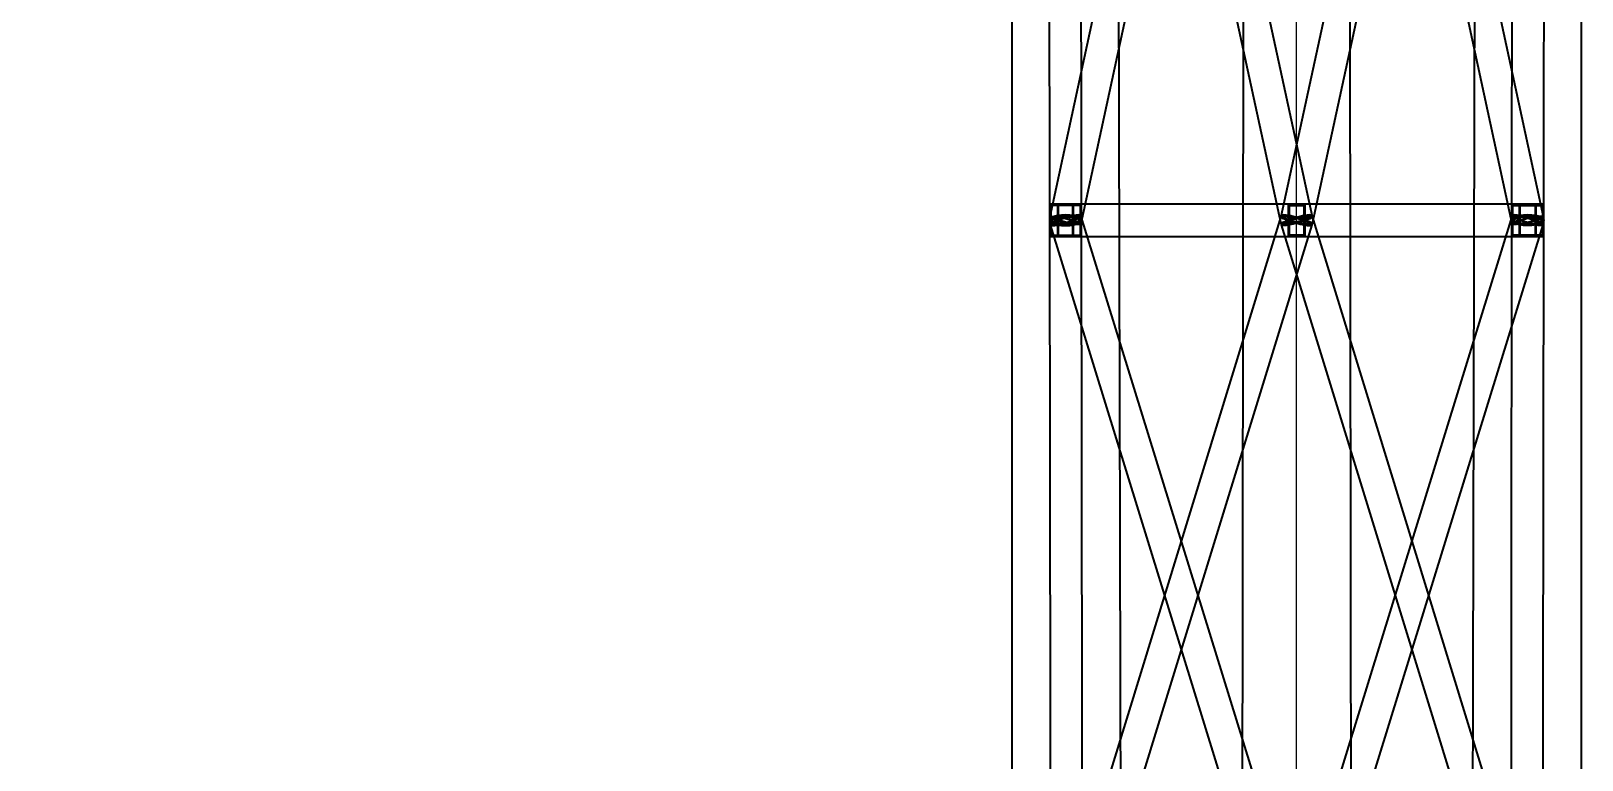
# Model space of a CAD drawing. Header units: millimetres. Extents: x -123812 to 252100, y -3000 to 639000.
# Drawn here: x -11827 to 2666, y 571956 to 578769 of the extents above; entities that cross this region are included whole.
import ezdxf

# ---------------------------------------------------------------- set-up
doc = ezdxf.new("R2010")
doc.units = ezdxf.units.MM
for name, color, linetype, lineweight in [('D-BMK-AXIS', 7, 'Continuous', 13), ('D-STR-ANTN', 7, 'Continuous', 25), ('D-STR-DIM', 7, 'Continuous', 13)]:
    doc.layers.add(name, color=color, linetype=linetype, lineweight=lineweight)
doc.styles.add('OpenSansCondensed-Light', font='OpenSansCondensed-Light.ttf')
doc.styles.add('TOWER_UNICODE', font='Arial Unicode.ttf')
doc.dimstyles.new('EZDXF', dxfattribs={"dimtxt": 0.25, "dimasz": 0.175, "dimexe": 0.375, "dimexo": 0.125, "dimgap": 0.1, "dimtad": 1, "dimlfac": 100, "dimzin": 12, "dimdsep": 46, "dimtxsty": 'OpenSansCondensed-Light', "dimblk": 'ARCHTICK', "dimcen": 2.5, "dimazin": 3, "dimtfac": 0.5, "dimtmove": 2, "dimatfit": 3})

# ---------------------------------------------------------------- blocks, each defined once
blk = doc.blocks.new('_ARCHTICK')
at = {"color": 0, "linetype": 'BYBLOCK', "const_width": 0.15}
blk.add_lwpolyline([(-0.5, -0.5), (0.5, 0.5)], dxfattribs=at)

msp = doc.modelspace()

# ---------------------------------------------------------------- linework, layer by layer
at = {"layer": 'D-BMK-AXIS'}
msp.add_line((0, -3000), (0, 639000), dxfattribs=at)
at = {"layer": 'D-STR-ANTN'}
for points in [[(-2666.3, 507000), (-1490.7, 507000), (-1758.4, 620000), (-2658.4, 620000)], [(-2666.3, 507000), (-1490.7, 507000), (-1758.4, 620000), (-2658.4, 620000)], [(-587.8, 507000), (587.8, 507000), (450, 620000), (-450, 620000)], [(-587.8, 507000), (587.8, 507000), (450, 620000), (-450, 620000)], [(1490.7, 507000), (2666.3, 507000), (2658.4, 620000), (1758.4, 620000)], [(1490.7, 507000), (2666.3, 507000), (2658.4, 620000), (1758.4, 620000)], [(-2308.9, 576850), (-2008.9, 576850), (-2008.9, 577150), (-2308.9, 577150)], [(-2020.9, 577138), (-2296.9, 577138), (-2296.9, 576862), (-2020.9, 576862)], [(-2233.9, 576850), (75, 576850), (75, 577150), (-2233.9, 577150)], [(-2083.9, 577150), (-2233.9, 577150), (-2233.9, 576850), (-2083.9, 576850)], [(-2233.9, 576850), (75, 576850), (75, 577150), (-2233.9, 577150)], [(-2083.9, 577150), (-2233.9, 577150), (-2233.9, 576850), (-2083.9, 576850)], [(-2089.9, 577138), (-2227.9, 577138), (-2227.9, 576862), (-2089.9, 576862)], [(-2089.9, 577138), (-2227.9, 577138), (-2227.9, 576862), (-2089.9, 576862)], [(75, 577150), (-75, 577150), (-75, 576850), (75, 576850)], [(75, 577150), (-75, 577150), (-75, 576850), (75, 576850)], [(-75, 576850), (2233.9, 576850), (2233.9, 577150), (-75, 577150)], [(-75, 577150), (75, 577150), (75, 576850), (-75, 576850)], [(-75, 576850), (2233.9, 576850), (2233.9, 577150), (-75, 577150)], [(-75, 577150), (75, 577150), (75, 576850), (-75, 576850)], [(69, 577138), (-69, 577138), (-69, 576862), (69, 576862)], [(69, 577138), (-69, 577138), (-69, 576862), (69, 576862)], [(-69, 577138), (69, 577138), (69, 576862), (-69, 576862)], [(-69, 577138), (69, 577138), (69, 576862), (-69, 576862)], [(2008.9, 576850), (2308.9, 576850), (2308.9, 577150), (2008.9, 577150)], [(2020.9, 577138), (2296.9, 577138), (2296.9, 576862), (2020.9, 576862)], [(2083.9, 577150), (2233.9, 577150), (2233.9, 576850), (2083.9, 576850)], [(2083.9, 577150), (2233.9, 577150), (2233.9, 576850), (2083.9, 576850)], [(2089.9, 577138), (2227.9, 577138), (2227.9, 576862), (2089.9, 576862)], [(2089.9, 577138), (2227.9, 577138), (2227.9, 576862), (2089.9, 576862)], [(-2308.9, 577000), (-2303.9, 576987), (-2289.1, 576974.9), (-2265.3, 576964.5), (-2234.3, 576956.5), (-2198.2, 576951.5), (-2159.4, 576949.8), (-2120.6, 576951.5), (-2084.3, 576956.5), (-2053.2, 576964.5), (-2029.3, 576974.9), (-2014.2, 576987), (-2008.9, 577000), (-2013.9, 577013), (-2028.8, 577025.1), (-2052.5, 577035.5), (-2083.5, 577043.5), (-2119.7, 577048.5), (-2158.5, 577050.2), (-2197.3, 577048.5), (-2233.5, 577043.5), (-2264.7, 577035.5), (-2288.6, 577025.1), (-2303.7, 577013)], [(-2158.9, 576963.6), (-2197.8, 576964.8), (-2233.9, 576968.4), (-2265, 576974.2), (-2288.8, 576981.7), (-2303.8, 576990.4), (-2308.9, 576999.8), (-2303.8, 577009.3), (-2288.8, 577018), (-2265, 577025.6), (-2233.9, 577031.4), (-2197.8, 577035.1), (-2158.9, 577036.4), (-2120.1, 577035.2), (-2083.9, 577031.6), (-2052.9, 577025.8), (-2029, 577018.3), (-2014, 577009.6), (-2008.9, 577000.2), (-2014, 576990.7), (-2029, 576982), (-2052.9, 576974.4), (-2083.9, 576968.6), (-2120.1, 576964.9)], [(-2158.9, 576981.3), (-2196.9, 576990), (-2232.3, 576999.3), (-2262.6, 577008.8), (-2286, 577017.6), (-2300.6, 577025.3), (-2305.6, 577031.2), (-2300.6, 577035), (-2286, 577036.4), (-2262.6, 577035.3), (-2232.3, 577031.8), (-2196.9, 577026.2), (-2158.9, 577018.7), (-2121, 577010), (-2085.6, 577000.7), (-2055.2, 576991.2), (-2031.9, 576982.4), (-2017.3, 576974.7), (-2012.3, 576968.8), (-2017.3, 576965), (-2031.9, 576963.6), (-2055.2, 576964.7), (-2085.6, 576968.2), (-2121, 576973.8)], [(-2233.5, 577000), (-2262.7, 576987), (-2284.8, 576974.9), (-2298.4, 576964.5), (-2302.4, 576956.5), (-2296.7, 576951.5), (-2281.6, 576949.8), (-2258.1, 576951.5), (-2227.8, 576956.5), (-2192.9, 576964.5), (-2155.7, 576974.9), (-2118.6, 576987), (-2084.4, 577000), (-2055.2, 577013), (-2033, 577025.1), (-2019.5, 577035.5), (-2015.4, 577043.5), (-2021.2, 577048.5), (-2036.3, 577050.2), (-2059.8, 577048.5), (-2090, 577043.5), (-2125, 577035.5), (-2162.2, 577025.1), (-2199.2, 577013)], [(-2286.9, 577000), (-2282.7, 576988.9), (-2270, 576978.6), (-2249.7, 576969.7), (-2223.3, 576962.9), (-2192.4, 576958.6), (-2159.3, 576957.1), (-2126.2, 576958.6), (-2095.3, 576962.9), (-2068.7, 576969.7), (-2048.3, 576978.6), (-2035.4, 576988.9), (-2030.9, 577000), (-2035.2, 577011.1), (-2047.9, 577021.4), (-2068.1, 577030.3), (-2094.6, 577037.1), (-2125.4, 577041.4), (-2158.5, 577042.9), (-2191.7, 577041.4), (-2222.6, 577037.1), (-2249.2, 577030.3), (-2269.6, 577021.4), (-2282.5, 577011.1)], [(-2158.9, 576969), (-2192.1, 576970), (-2222.9, 576973), (-2249.4, 576978), (-2269.8, 576984.4), (-2282.6, 576991.8), (-2286.9, 576999.9), (-2282.6, 577007.9), (-2269.8, 577015.4), (-2249.4, 577021.9), (-2222.9, 577026.8), (-2192.1, 577029.9), (-2158.9, 577031), (-2125.8, 577030), (-2094.9, 577027), (-2068.4, 577022), (-2048.1, 577015.6), (-2035.3, 577008.2), (-2030.9, 577000.1), (-2035.3, 576992.1), (-2048.1, 576984.6), (-2068.4, 576978.1), (-2094.9, 576973.2), (-2125.8, 576970.1)], [(-2158.9, 576984), (-2191.3, 576991.4), (-2221.5, 576999.4), (-2247.4, 577007.5), (-2267.3, 577015), (-2279.8, 577021.6), (-2284.1, 577026.6), (-2279.8, 577029.8), (-2267.3, 577031), (-2247.4, 577030.1), (-2221.5, 577027.2), (-2191.3, 577022.3), (-2158.9, 577016), (-2126.5, 577008.6), (-2096.4, 577000.6), (-2070.4, 576992.5), (-2050.5, 576985), (-2038, 576978.4), (-2033.8, 576973.4), (-2038, 576970.2), (-2050.5, 576969), (-2070.4, 576969.9), (-2096.4, 576972.8), (-2126.5, 576977.7)], [(-2222.6, 577000), (-2247.5, 576988.9), (-2266.4, 576978.6), (-2277.9, 576969.7), (-2281.4, 576962.9), (-2276.5, 576958.6), (-2263.6, 576957.1), (-2243.5, 576958.6), (-2217.7, 576962.9), (-2187.9, 576969.7), (-2156.1, 576978.6), (-2124.5, 576988.9), (-2095.3, 577000), (-2070.4, 577011.1), (-2051.5, 577021.4), (-2039.9, 577030.3), (-2036.5, 577037.1), (-2041.4, 577041.4), (-2054.3, 577042.9), (-2074.3, 577041.4), (-2100.1, 577037.1), (-2129.9, 577030.3), (-2161.7, 577021.4), (-2193.3, 577011.1)], [(0, 576981.5), (-38, 576974.1), (-73.3, 576968.3), (-103.7, 576964.8), (-127, 576963.6), (-141.6, 576964.9), (-146.6, 576968.7), (-141.6, 576974.5), (-127, 576982.1), (-103.7, 576990.9), (-73.3, 577000.3), (-38, 577009.7), (0, 577018.5), (38, 577025.9), (73.3, 577031.7), (103.7, 577035.2), (127, 577036.4), (141.6, 577035.1), (146.6, 577031.3), (141.6, 577025.5), (127, 577017.9), (103.7, 577009.1), (73.3, 576999.7), (38, 576990.3)], [(0, 577018.5), (-38, 577025.9), (-73.3, 577031.7), (-103.7, 577035.2), (-127, 577036.4), (-141.6, 577035.1), (-146.6, 577031.3), (-141.6, 577025.5), (-127, 577017.9), (-103.7, 577009.1), (-73.3, 576999.7), (-38, 576990.3), (0, 576981.5), (38, 576974.1), (73.3, 576968.3), (103.7, 576964.8), (127, 576963.6), (141.6, 576964.9), (146.6, 576968.7), (141.6, 576974.5), (127, 576982.1), (103.7, 576990.9), (73.3, 577000.3), (38, 577009.7)], [(-75.4, 577000), (-41.2, 576987), (-4.2, 576974.9), (33.1, 576964.5), (68.1, 576956.5), (98.5, 576951.5), (122.2, 576949.8), (137.5, 576951.5), (143.5, 576956.5), (139.7, 576964.5), (126.4, 576974.9), (104.5, 576987), (75.4, 577000), (41.2, 577013), (4.2, 577025.1), (-33.1, 577035.5), (-68.1, 577043.5), (-98.5, 577048.5), (-122.2, 577050.2), (-137.5, 577048.5), (-143.5, 577043.5), (-139.7, 577035.5), (-126.4, 577025.1), (-104.5, 577013)], [(75.4, 577000), (41.2, 576987), (4.2, 576974.9), (-33.1, 576964.5), (-68.1, 576956.5), (-98.5, 576951.5), (-122.2, 576949.8), (-137.5, 576951.5), (-143.5, 576956.5), (-139.7, 576964.5), (-126.4, 576974.9), (-104.5, 576987), (-75.4, 577000), (-41.2, 577013), (-4.2, 577025.1), (33.1, 577035.5), (68.1, 577043.5), (98.5, 577048.5), (122.2, 577050.2), (137.5, 577048.5), (143.5, 577043.5), (139.7, 577035.5), (126.4, 577025.1), (104.5, 577013)], [(0, 576984.3), (-32.4, 576977.9), (-62.6, 576973), (-88.5, 576970), (-108.4, 576969), (-120.9, 576970.1), (-125.1, 576973.3), (-120.9, 576978.2), (-108.4, 576984.7), (-88.5, 576992.2), (-62.6, 577000.3), (-32.4, 577008.3), (0, 577015.7), (32.4, 577022.1), (62.6, 577027), (88.5, 577030), (108.4, 577031), (120.9, 577029.9), (125.1, 577026.7), (120.9, 577021.8), (108.4, 577015.3), (88.5, 577007.8), (62.6, 576999.7), (32.4, 576991.7)], [(0, 577015.7), (-32.4, 577022.1), (-62.6, 577027), (-88.5, 577030), (-108.4, 577031), (-120.9, 577029.9), (-125.1, 577026.7), (-120.9, 577021.8), (-108.4, 577015.3), (-88.5, 577007.8), (-62.6, 576999.7), (-32.4, 576991.7), (0, 576984.3), (32.4, 576977.9), (62.6, 576973), (88.5, 576970), (108.4, 576969), (120.9, 576970.1), (125.1, 576973.3), (120.9, 576978.2), (108.4, 576984.7), (88.5, 576992.2), (62.6, 577000.3), (32.4, 577008.3)], [(-64.4, 577000), (-35.2, 576988.9), (-3.6, 576978.6), (28.2, 576969.7), (58.1, 576962.9), (84, 576958.6), (104.3, 576957.1), (117.4, 576958.6), (122.5, 576962.9), (119.2, 576969.7), (107.9, 576978.6), (89.1, 576988.9), (64.4, 577000), (35.2, 577011.1), (3.6, 577021.4), (-28.2, 577030.3), (-58.1, 577037.1), (-84, 577041.4), (-104.3, 577042.9), (-117.4, 577041.4), (-122.5, 577037.1), (-119.2, 577030.3), (-107.9, 577021.4), (-89.1, 577011.1)], [(64.4, 577000), (35.2, 576988.9), (3.6, 576978.6), (-28.2, 576969.7), (-58.1, 576962.9), (-84, 576958.6), (-104.3, 576957.1), (-117.4, 576958.6), (-122.5, 576962.9), (-119.2, 576969.7), (-107.9, 576978.6), (-89.1, 576988.9), (-64.4, 577000), (-35.2, 577011.1), (-3.6, 577021.4), (28.2, 577030.3), (58.1, 577037.1), (84, 577041.4), (104.3, 577042.9), (117.4, 577041.4), (122.5, 577037.1), (119.2, 577030.3), (107.9, 577021.4), (89.1, 577011.1)], [(2308.9, 577000), (2303.9, 576987), (2289.1, 576974.9), (2265.3, 576964.5), (2234.3, 576956.5), (2198.2, 576951.5), (2159.4, 576949.8), (2120.6, 576951.5), (2084.3, 576956.5), (2053.2, 576964.5), (2029.3, 576974.9), (2014.2, 576987), (2008.9, 577000), (2013.9, 577013), (2028.8, 577025.1), (2052.5, 577035.5), (2083.5, 577043.5), (2119.7, 577048.5), (2158.5, 577050.2), (2197.3, 577048.5), (2233.5, 577043.5), (2264.7, 577035.5), (2288.6, 577025.1), (2303.7, 577013)], [(2158.9, 577036.4), (2120.1, 577035.2), (2083.9, 577031.6), (2052.9, 577025.8), (2029, 577018.3), (2014, 577009.6), (2008.9, 577000.2), (2014, 576990.7), (2029, 576982), (2052.9, 576974.4), (2083.9, 576968.6), (2120.1, 576964.9), (2158.9, 576963.6), (2197.8, 576964.8), (2233.9, 576968.4), (2265, 576974.2), (2288.8, 576981.7), (2303.8, 576990.4), (2308.9, 576999.8), (2303.8, 577009.3), (2288.8, 577018), (2265, 577025.6), (2233.9, 577031.4), (2197.8, 577035.1)], [(2158.9, 577018.7), (2121, 577010), (2085.6, 577000.7), (2055.2, 576991.2), (2031.9, 576982.4), (2017.3, 576974.7), (2012.3, 576968.8), (2017.3, 576965), (2031.9, 576963.6), (2055.2, 576964.7), (2085.6, 576968.2), (2121, 576973.8), (2158.9, 576981.3), (2196.9, 576990), (2232.3, 576999.3), (2262.6, 577008.8), (2286, 577017.6), (2300.6, 577025.3), (2305.6, 577031.2), (2300.6, 577035), (2286, 577036.4), (2262.6, 577035.3), (2232.3, 577031.8), (2196.9, 577026.2)], [(2233.5, 577000), (2262.7, 576987), (2284.8, 576974.9), (2298.4, 576964.5), (2302.4, 576956.5), (2296.7, 576951.5), (2281.6, 576949.8), (2258.1, 576951.5), (2227.8, 576956.5), (2192.9, 576964.5), (2155.7, 576974.9), (2118.6, 576987), (2084.4, 577000), (2055.2, 577013), (2033, 577025.1), (2019.5, 577035.5), (2015.4, 577043.5), (2021.2, 577048.5), (2036.3, 577050.2), (2059.8, 577048.5), (2090, 577043.5), (2125, 577035.5), (2162.2, 577025.1), (2199.2, 577013)], [(2286.9, 577000), (2282.7, 576988.9), (2270, 576978.6), (2249.7, 576969.7), (2223.3, 576962.9), (2192.4, 576958.6), (2159.3, 576957.1), (2126.2, 576958.6), (2095.3, 576962.9), (2068.7, 576969.7), (2048.3, 576978.6), (2035.4, 576988.9), (2030.9, 577000), (2035.2, 577011.1), (2047.9, 577021.4), (2068.1, 577030.3), (2094.6, 577037.1), (2125.4, 577041.4), (2158.5, 577042.9), (2191.7, 577041.4), (2222.6, 577037.1), (2249.2, 577030.3), (2269.6, 577021.4), (2282.5, 577011.1)], [(2158.9, 577031), (2125.8, 577030), (2094.9, 577027), (2068.4, 577022), (2048.1, 577015.6), (2035.3, 577008.2), (2030.9, 577000.1), (2035.3, 576992.1), (2048.1, 576984.6), (2068.4, 576978.1), (2094.9, 576973.2), (2125.8, 576970.1), (2158.9, 576969), (2192.1, 576970), (2222.9, 576973), (2249.4, 576978), (2269.8, 576984.4), (2282.6, 576991.8), (2286.9, 576999.9), (2282.6, 577007.9), (2269.8, 577015.4), (2249.4, 577021.9), (2222.9, 577026.8), (2192.1, 577029.9)], [(2158.9, 577016), (2126.5, 577008.6), (2096.4, 577000.6), (2070.4, 576992.5), (2050.5, 576985), (2038, 576978.4), (2033.8, 576973.4), (2038, 576970.2), (2050.5, 576969), (2070.4, 576969.9), (2096.4, 576972.8), (2126.5, 576977.7), (2158.9, 576984), (2191.3, 576991.4), (2221.5, 576999.4), (2247.4, 577007.5), (2267.3, 577015), (2279.8, 577021.6), (2284.1, 577026.6), (2279.8, 577029.8), (2267.3, 577031), (2247.4, 577030.1), (2221.5, 577027.2), (2191.3, 577022.3)], [(2222.6, 577000), (2247.5, 576988.9), (2266.4, 576978.6), (2277.9, 576969.7), (2281.4, 576962.9), (2276.5, 576958.6), (2263.6, 576957.1), (2243.5, 576958.6), (2217.7, 576962.9), (2187.9, 576969.7), (2156.1, 576978.6), (2124.5, 576988.9), (2095.3, 577000), (2070.4, 577011.1), (2051.5, 577021.4), (2039.9, 577030.3), (2036.5, 577037.1), (2041.4, 577041.4), (2054.3, 577042.9), (2074.3, 577041.4), (2100.1, 577037.1), (2129.9, 577030.3), (2161.7, 577021.4), (2193.3, 577011.1)]]:
    msp.add_lwpolyline(points, close=True, dxfattribs=at)
for points in [[(-2320.4, 586999.8), (-2308.9, 576999.8), (-2303.8, 576990.4), (-2288.8, 576981.7), (-2265, 576974.2), (-2233.9, 576968.4), (-2197.8, 576964.8), (-2158.9, 576963.6), (-2120.1, 576964.9), (-2083.9, 576968.6), (-2052.9, 576974.4), (-2029, 576982), (-2014, 576990.7), (-2008.9, 577000.2), (-2020.4, 587000.2)], [(-2317.1, 586968.7), (-146.6, 576968.7), (-141.6, 576964.9), (-127, 576963.6), (-103.7, 576964.8), (-73.3, 576968.3), (-38, 576974.1), (0, 576981.5), (38, 576990.3), (73.3, 576999.7), (103.7, 577009.1), (127, 577017.9), (141.6, 577025.5), (146.6, 577031.3), (-2023.8, 587031.3)], [(-146.7, 587031.2), (-2305.6, 577031.2), (-2300.6, 577025.3), (-2286, 577017.6), (-2262.6, 577008.8), (-2232.3, 576999.3), (-2196.9, 576990), (-2158.9, 576981.3), (-2121, 576973.8), (-2085.6, 576968.2), (-2055.2, 576964.7), (-2031.9, 576963.6), (-2017.3, 576965), (-2012.3, 576968.8), (146.7, 586968.8)], [(-146.7, 586968.8), (2012.3, 576968.8), (2017.3, 576965), (2031.9, 576963.6), (2055.2, 576964.7), (2085.6, 576968.2), (2121, 576973.8), (2158.9, 576981.3), (2196.9, 576990), (2232.3, 576999.3), (2262.6, 577008.8), (2286, 577017.6), (2300.6, 577025.3), (2305.6, 577031.2), (146.7, 587031.2)], [(2023.8, 587031.3), (-146.6, 577031.3), (-141.6, 577025.5), (-127, 577017.9), (-103.7, 577009.1), (-73.3, 576999.7), (-38, 576990.3), (0, 576981.5), (38, 576974.1), (73.3, 576968.3), (103.7, 576964.8), (127, 576963.6), (141.6, 576964.9), (146.6, 576968.7), (2317.1, 586968.7)], [(2020.4, 587000.2), (2008.9, 577000.2), (2014, 576990.7), (2029, 576982), (2052.9, 576974.4), (2083.9, 576968.6), (2120.1, 576964.9), (2158.9, 576963.6), (2197.8, 576964.8), (2233.9, 576968.4), (2265, 576974.2), (2288.8, 576981.7), (2303.8, 576990.4), (2308.9, 576999.8), (2320.4, 586999.8)], [(-2000.9, 570000), (-2008.9, 577000), (-2013.9, 577013), (-2028.8, 577025.1), (-2052.5, 577035.5), (-2083.5, 577043.5), (-2119.7, 577048.5), (-2158.5, 577050.2), (-2197.3, 577048.5), (-2233.5, 577043.5), (-2264.7, 577035.5), (-2288.6, 577025.1), (-2303.7, 577013), (-2308.9, 577000), (-2300.9, 570000)], [(143.5, 570043.5), (-2015.4, 577043.5), (-2021.2, 577048.5), (-2036.3, 577050.2), (-2059.8, 577048.5), (-2090, 577043.5), (-2125, 577035.5), (-2162.2, 577025.1), (-2199.2, 577013), (-2233.5, 577000), (-2262.7, 576987), (-2284.8, 576974.9), (-2298.4, 576964.5), (-2302.4, 576956.5), (-143.5, 569956.5)], [(-2007.4, 569956.5), (143.5, 576956.5), (139.7, 576964.5), (126.4, 576974.9), (104.5, 576987), (75.4, 577000), (41.2, 577013), (4.2, 577025.1), (-33.1, 577035.5), (-68.1, 577043.5), (-98.5, 577048.5), (-122.2, 577050.2), (-137.5, 577048.5), (-143.5, 577043.5), (-2294.4, 570043.5)], [(143.5, 569956.5), (2302.4, 576956.5), (2298.4, 576964.5), (2284.8, 576974.9), (2262.7, 576987), (2233.5, 577000), (2199.2, 577013), (2162.2, 577025.1), (2125, 577035.5), (2090, 577043.5), (2059.8, 577048.5), (2036.3, 577050.2), (2021.2, 577048.5), (2015.4, 577043.5), (-143.5, 570043.5)], [(2294.4, 570043.5), (143.5, 577043.5), (137.5, 577048.5), (122.2, 577050.2), (98.5, 577048.5), (68.1, 577043.5), (33.1, 577035.5), (-4.2, 577025.1), (-41.2, 577013), (-75.4, 577000), (-104.5, 576987), (-126.4, 576974.9), (-139.7, 576964.5), (-143.5, 576956.5), (2007.4, 569956.5)], [(2300.9, 570000), (2308.9, 577000), (2303.7, 577013), (2288.6, 577025.1), (2264.7, 577035.5), (2233.5, 577043.5), (2197.3, 577048.5), (2158.5, 577050.2), (2119.7, 577048.5), (2083.5, 577043.5), (2052.5, 577035.5), (2028.8, 577025.1), (2013.9, 577013), (2008.9, 577000), (2000.9, 570000)]]:
    msp.add_lwpolyline(points, dxfattribs=at)

# ---------------------------------------------------------------- dimensions: what is measured, and where the dimension line sits
at = {"layer": 'D-STR-DIM'}
msp.add_linear_dim(base=(-112000, 0), p1=(0, 0), p2=(0, 634000), angle=90, dimstyle='EZDXF', override={"dimtxt": 8400, "dimasz": 3750, "dimexe": 2100, "dimexo": 1800, "dimgap": 2100, "dimtad": 1, "dimdec": 0, "dimlfac": 1, "dimlunit": 2, "dimtxsty": 'TOWER_UNICODE', "dimclrd": 7, "dimclre": 7, "dimclrt": 7}, dxfattribs=at).render()

doc.saveas('drawing.dxf')
